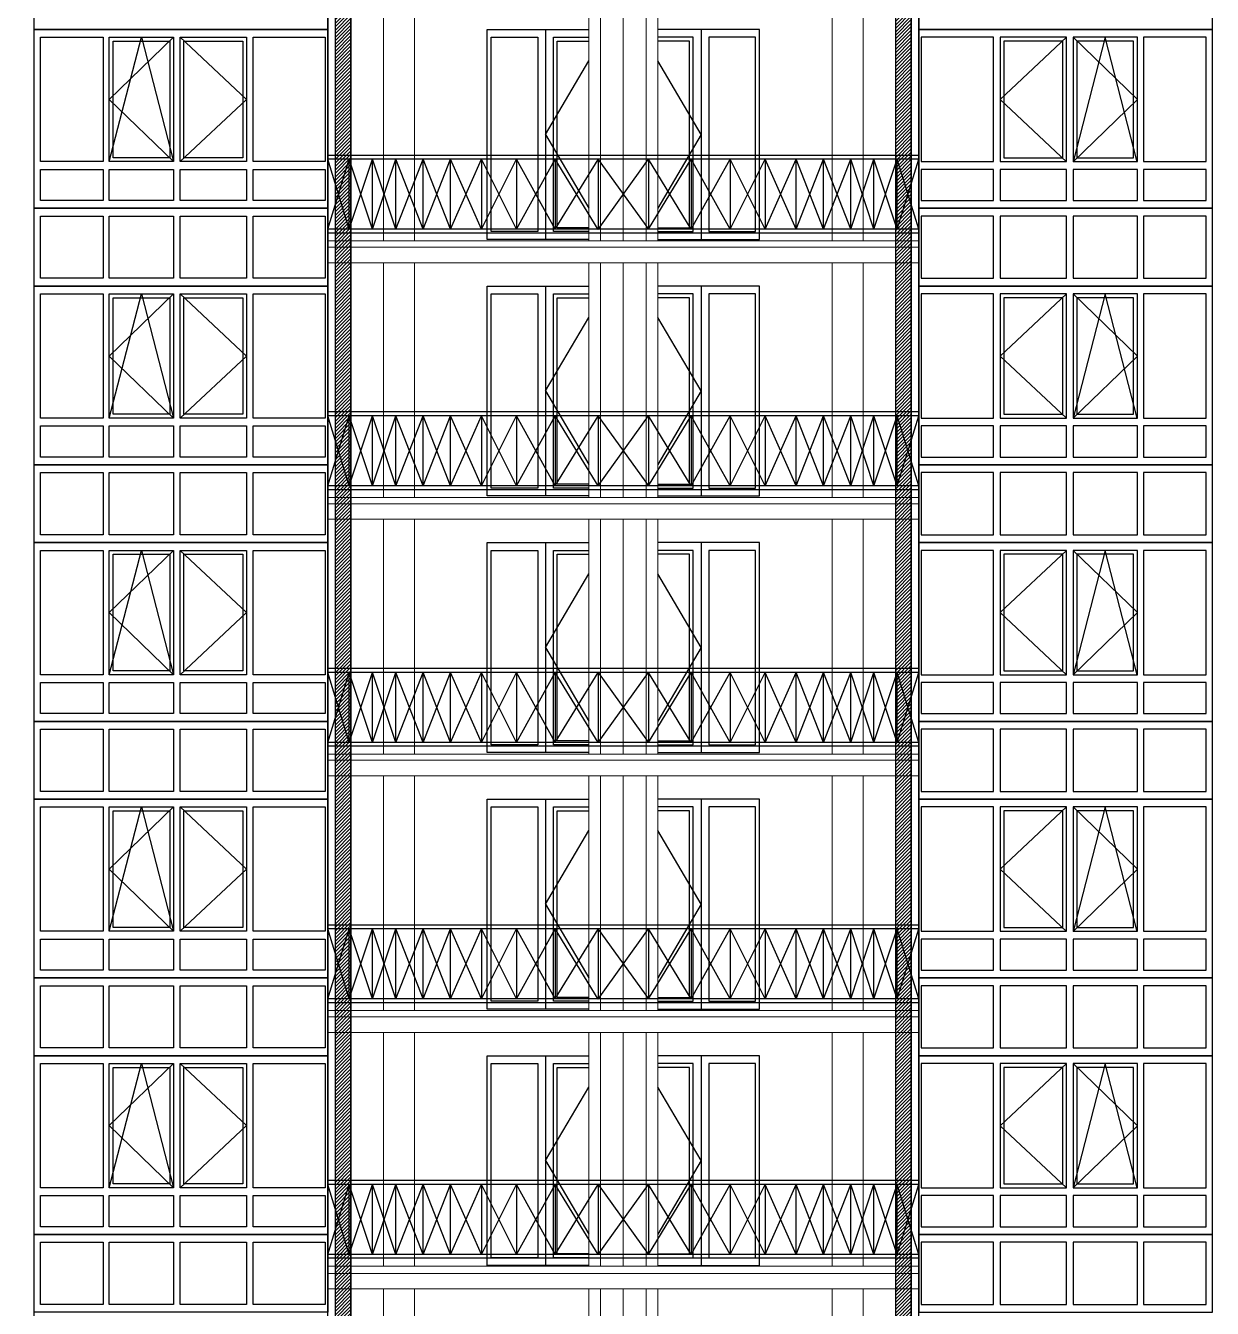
# Model space of a CAD drawing. Header units: inches. Extents: x -634 to 3638, y -6930911 to 5552.
# Drawn here: x 1450.12 to 1466.06, y 3491.61 to 3508.83 of the extents above; entities that cross this region are included whole.
import ezdxf

# ---------------------------------------------------------------- set-up
doc = ezdxf.new("R2010")
doc.units = ezdxf.units.IN
doc.header["$MEASUREMENT"] = 0
doc.linetypes.add('DASHED2', pattern=[9.525, 6.35, -3.175])
doc.layers.add('ELEV', color=134, linetype='Continuous', lineweight=18)
doc.layers.add('WALL_1', color=11, linetype='Continuous', lineweight=15)
for name, color, linetype in [('OGRAJDENIYE', 255, 'Continuous'), ('Okno', 150, 'Continuous'), ('WALL', 243, 'Continuous')]:
    doc.layers.add(name, color=color, linetype=linetype)
pattern_1 = [(45, (1262.311104, 3366.587935), (-0.02343928418428, 0.02343928418428), [])]

msp = doc.modelspace()

# ---------------------------------------------------------------- hatches: boundary and pattern name
at = {"layer": 'ELEV', "linetype": 'Continuous'}
h = msp.add_hatch(dxfattribs=at)
h.set_pattern_fill('ANSI31', color=256, scale=0.01044, style=0)
h.set_pattern_definition(pattern_1)
edge = h.paths.add_edge_path()
edge.add_ellipse((1445.78234, 3471.96182), major_axis=(0, 6932302.83262), ratio=0.00000001506, start_angle=89.999976115149, end_angle=270.000023884851)
edge.add_line((1445.67794, 3474.85168), (1445.67794, 3528.48347))
edge.add_line((1445.67794, 3528.48347), (1445.88675, 3528.48347))
edge.add_line((1445.88675, 3528.48347), (1445.88675, 3474.85168))
h = msp.add_hatch(dxfattribs=at)
h.set_pattern_fill('ANSI31', color=256, scale=0.01044, style=0)
h.set_pattern_definition(pattern_1)
edge = h.paths.add_edge_path()
edge.add_ellipse((1454.38921, 3474.80478), major_axis=(0.27352, 0.00612), ratio=0.84659297, start_angle=246.050103, end_angle=290.92148)
edge.add_line((1454.28291, 3474.59067), (1454.28291, 3527.18085))
edge.add_line((1454.28291, 3527.18085), (1454.49172, 3527.18095))
edge.add_line((1454.49172, 3527.18095), (1454.49172, 3474.59067))
h = msp.add_hatch(dxfattribs=at)
h.set_pattern_fill('ANSI31', color=256, scale=0.01044, style=0)
h.set_pattern_definition(pattern_1)
edge = h.paths.add_edge_path()
edge.add_ellipse((1461.91572, 3474.87888), major_axis=(0.01055, 0.31162), ratio=0.87808775, start_angle=159.289199, end_angle=204.115432)
edge.add_line((1461.80908, 3474.59067), (1461.80908, 3527.18095))
edge.add_line((1461.80908, 3527.18095), (1462.01789, 3527.18085))
edge.add_line((1462.01789, 3527.18085), (1462.01789, 3474.59067))

# ---------------------------------------------------------------- linework, layer by layer
at = {"layer": 'ELEV', "linetype": 'Continuous', "const_width": 0.02088, "flags": 128}
for points in [[(1454.49172, 3527.38976), (1454.49172, 3474.59067)], [(1461.80908, 3527.38976), (1461.80908, 3474.59067)]]:
    msp.add_lwpolyline(points, dxfattribs=at)
at = {"layer": 'ELEV', "linetype": 'Continuous', "flags": 128}
for points in [[(1454.28291, 3527.18085, 0.02088, 0.02088, 0), (1454.28291, 3474.59067, 0.02088, 0.02088, 0)], [(1462.01789, 3527.18085, 0.02088, 0.02088, 0), (1462.01789, 3474.59067, 0.02088, 0.02088, 0)]]:
    msp.add_lwpolyline(points, format="xyseb", dxfattribs=at)
at = {"layer": 'OGRAJDENIYE', "color": 7, "linetype": 'Continuous'}
for p, q in [((1462.11802, 3507.09153), (1454.18281, 3507.09153)), ((1462.11802, 3507.03932), (1454.18281, 3507.03932)), ((1454.47019, 3506.09969), (1454.18281, 3507.03932)), ((1454.18281, 3506.09969), (1454.47019, 3507.03932)), ((1454.7834, 3506.09969), (1454.47019, 3507.03932)), ((1454.47019, 3506.09969), (1454.7834, 3507.03932)), ((1454.47019, 3506.09969), (1454.47019, 3507.03932)), ((1455.09661, 3506.09969), (1454.7834, 3507.03932)), ((1454.7834, 3506.09969), (1455.09661, 3507.03932)), ((1454.7834, 3506.09969), (1454.7834, 3507.03932)), ((1455.46203, 3506.09969), (1455.09661, 3507.03932)), ((1455.09661, 3506.09969), (1455.46203, 3507.03932)), ((1455.09661, 3506.09969), (1455.09661, 3507.03932)), ((1455.82744, 3506.09969), (1455.46203, 3507.03932)), ((1455.46203, 3506.09969), (1455.82744, 3507.03932)), ((1455.46203, 3506.09969), (1455.46203, 3507.03932)), ((1456.24505, 3506.09969), (1455.82744, 3507.03932)), ((1455.82744, 3506.09969), (1456.24505, 3507.03932)), ((1455.82744, 3506.09969), (1455.82744, 3507.03932)), ((1456.71487, 3506.09969), (1456.24505, 3507.03932)), ((1456.24505, 3506.09969), (1456.71487, 3507.03932)), ((1456.24505, 3507.03932), (1456.24505, 3506.09969)), ((1457.23689, 3506.09969), (1456.71487, 3507.03932)), ((1456.71487, 3506.09969), (1457.23689, 3507.03932)), ((1456.71487, 3507.03932), (1456.71487, 3506.09969)), ((1457.23689, 3507.03932), (1457.23689, 3506.09969)), ((1457.81111, 3506.0976), (1457.23689, 3507.03932)), ((1457.23689, 3506.09969), (1457.81111, 3507.03724)), ((1457.81111, 3506.0976), (1458.48973, 3507.03932)), ((1457.81111, 3507.03724), (1457.81111, 3506.0976)), ((1457.81111, 3507.03724), (1458.48973, 3506.09969)), ((1459.06395, 3506.09969), (1458.48973, 3507.03932)), ((1458.48973, 3506.09969), (1459.06395, 3507.03932)), ((1458.48973, 3507.03932), (1458.48973, 3506.09969)), ((1459.06395, 3507.03932), (1459.06395, 3506.09969)), ((1459.06395, 3506.09969), (1459.58597, 3507.03932)), ((1459.58597, 3506.09969), (1459.06395, 3507.03932)), ((1459.58597, 3507.03932), (1459.58597, 3506.09969)), ((1459.58597, 3506.09969), (1460.05579, 3507.03932)), ((1460.05579, 3506.09969), (1459.58597, 3507.03932)), ((1460.05579, 3506.09969), (1460.4734, 3507.03932)), ((1460.4734, 3506.09969), (1460.05579, 3507.03932)), ((1460.05579, 3507.03932), (1460.05579, 3506.09969)), ((1460.4734, 3506.09969), (1460.4734, 3507.03932)), ((1460.4734, 3506.09969), (1460.83881, 3507.03932)), ((1460.83881, 3506.09969), (1460.4734, 3507.03932)), ((1460.83881, 3506.09969), (1460.83881, 3507.03932)), ((1460.83881, 3506.09969), (1461.20423, 3507.03932)), ((1461.20423, 3506.09969), (1460.83881, 3507.03932)), ((1461.20423, 3506.09969), (1461.20423, 3507.03932)), ((1461.20423, 3506.09969), (1461.51744, 3507.03932)), ((1461.51744, 3506.09969), (1461.20423, 3507.03932)), ((1461.51744, 3506.09969), (1461.51744, 3507.03932)), ((1461.51744, 3506.09969), (1461.83065, 3507.03932)), ((1461.83065, 3506.09969), (1461.51744, 3507.03932)), ((1461.83065, 3506.09969), (1461.83065, 3507.03932)), ((1461.83065, 3506.09969), (1462.11802, 3507.03932)), ((1462.11802, 3506.09969), (1461.83065, 3507.03932)), ((1462.11802, 3506.09969), (1454.18281, 3506.09969)), ((1462.11802, 3506.04749), (1454.18281, 3506.04749)), ((1462.11802, 3503.64621), (1454.18281, 3503.64621)), ((1462.11802, 3503.594), (1454.18281, 3503.594)), ((1454.47019, 3502.65437), (1454.18281, 3503.594)), ((1454.18281, 3502.65437), (1454.47019, 3503.594)), ((1454.7834, 3502.65437), (1454.47019, 3503.594)), ((1454.47019, 3502.65437), (1454.7834, 3503.594)), ((1454.47019, 3502.65437), (1454.47019, 3503.594)), ((1455.09661, 3502.65437), (1454.7834, 3503.594)), ((1454.7834, 3502.65437), (1455.09661, 3503.594)), ((1454.7834, 3502.65437), (1454.7834, 3503.594)), ((1455.46203, 3502.65437), (1455.09661, 3503.594)), ((1455.09661, 3502.65437), (1455.46203, 3503.594)), ((1455.09661, 3502.65437), (1455.09661, 3503.594)), ((1455.82744, 3502.65437), (1455.46203, 3503.594)), ((1455.46203, 3502.65437), (1455.82744, 3503.594)), ((1455.46203, 3502.65437), (1455.46203, 3503.594)), ((1456.24505, 3502.65437), (1455.82744, 3503.594)), ((1455.82744, 3502.65437), (1456.24505, 3503.594)), ((1455.82744, 3502.65437), (1455.82744, 3503.594)), ((1456.71487, 3502.65437), (1456.24505, 3503.594)), ((1456.24505, 3502.65437), (1456.71487, 3503.594)), ((1456.24505, 3503.594), (1456.24505, 3502.65437)), ((1457.23689, 3502.65437), (1456.71487, 3503.594)), ((1456.71487, 3502.65437), (1457.23689, 3503.594)), ((1456.71487, 3503.594), (1456.71487, 3502.65437)), ((1457.23689, 3503.594), (1457.23689, 3502.65437)), ((1457.81111, 3502.65228), (1457.23689, 3503.594)), ((1457.23689, 3502.65437), (1457.81111, 3503.59192)), ((1457.81111, 3502.65228), (1458.48973, 3503.594)), ((1457.81111, 3503.59192), (1457.81111, 3502.65228)), ((1457.81111, 3503.59192), (1458.48973, 3502.65437)), ((1459.06395, 3502.65437), (1458.48973, 3503.594)), ((1458.48973, 3502.65437), (1459.06395, 3503.594)), ((1458.48973, 3503.594), (1458.48973, 3502.65437)), ((1459.06395, 3503.594), (1459.06395, 3502.65437)), ((1459.06395, 3502.65437), (1459.58597, 3503.594)), ((1459.58597, 3502.65437), (1459.06395, 3503.594)), ((1459.58597, 3503.594), (1459.58597, 3502.65437)), ((1459.58597, 3502.65437), (1460.05579, 3503.594)), ((1460.05579, 3502.65437), (1459.58597, 3503.594)), ((1460.05579, 3502.65437), (1460.4734, 3503.594)), ((1460.4734, 3502.65437), (1460.05579, 3503.594)), ((1460.05579, 3503.594), (1460.05579, 3502.65437)), ((1460.4734, 3502.65437), (1460.4734, 3503.594)), ((1460.4734, 3502.65437), (1460.83881, 3503.594)), ((1460.83881, 3502.65437), (1460.4734, 3503.594)), ((1460.83881, 3502.65437), (1460.83881, 3503.594)), ((1460.83881, 3502.65437), (1461.20423, 3503.594)), ((1461.20423, 3502.65437), (1460.83881, 3503.594)), ((1461.20423, 3502.65437), (1461.20423, 3503.594)), ((1461.20423, 3502.65437), (1461.51744, 3503.594)), ((1461.51744, 3502.65437), (1461.20423, 3503.594)), ((1461.51744, 3502.65437), (1461.51744, 3503.594)), ((1461.51744, 3502.65437), (1461.83065, 3503.594)), ((1461.83065, 3502.65437), (1461.51744, 3503.594)), ((1461.83065, 3502.65437), (1461.83065, 3503.594)), ((1461.83065, 3502.65437), (1462.11802, 3503.594)), ((1462.11802, 3502.65437), (1461.83065, 3503.594)), ((1462.11802, 3502.65437), (1454.18281, 3502.65437)), ((1462.11802, 3502.60217), (1454.18281, 3502.60217)), ((1462.11802, 3500.20089), (1454.18281, 3500.20089)), ((1462.11802, 3500.14868), (1454.18281, 3500.14868)), ((1454.47019, 3499.20905), (1454.18281, 3500.14868)), ((1454.18281, 3499.20905), (1454.47019, 3500.14868)), ((1454.7834, 3499.20905), (1454.47019, 3500.14868)), ((1454.47019, 3499.20905), (1454.7834, 3500.14868)), ((1454.47019, 3499.20905), (1454.47019, 3500.14868)), ((1455.09661, 3499.20905), (1454.7834, 3500.14868)), ((1454.7834, 3499.20905), (1455.09661, 3500.14868)), ((1454.7834, 3499.20905), (1454.7834, 3500.14868)), ((1455.46203, 3499.20905), (1455.09661, 3500.14868)), ((1455.09661, 3499.20905), (1455.46203, 3500.14868)), ((1455.09661, 3499.20905), (1455.09661, 3500.14868)), ((1455.82744, 3499.20905), (1455.46203, 3500.14868)), ((1455.46203, 3499.20905), (1455.82744, 3500.14868)), ((1455.46203, 3499.20905), (1455.46203, 3500.14868)), ((1456.24505, 3499.20905), (1455.82744, 3500.14868)), ((1455.82744, 3499.20905), (1456.24505, 3500.14868)), ((1455.82744, 3499.20905), (1455.82744, 3500.14868)), ((1456.71487, 3499.20905), (1456.24505, 3500.14868)), ((1456.24505, 3499.20905), (1456.71487, 3500.14868)), ((1456.24505, 3500.14868), (1456.24505, 3499.20905)), ((1457.23689, 3499.20905), (1456.71487, 3500.14868)), ((1456.71487, 3499.20905), (1457.23689, 3500.14868)), ((1456.71487, 3500.14868), (1456.71487, 3499.20905)), ((1457.23689, 3500.14868), (1457.23689, 3499.20905)), ((1457.81111, 3499.20696), (1457.23689, 3500.14868)), ((1457.23689, 3499.20905), (1457.81111, 3500.1466)), ((1457.81111, 3499.20696), (1458.48973, 3500.14868)), ((1457.81111, 3500.1466), (1457.81111, 3499.20696)), ((1457.81111, 3500.1466), (1458.48973, 3499.20905)), ((1459.06395, 3499.20905), (1458.48973, 3500.14868)), ((1458.48973, 3499.20905), (1459.06395, 3500.14868)), ((1458.48973, 3500.14868), (1458.48973, 3499.20905)), ((1459.06395, 3500.14868), (1459.06395, 3499.20905)), ((1459.06395, 3499.20905), (1459.58597, 3500.14868)), ((1459.58597, 3499.20905), (1459.06395, 3500.14868)), ((1459.58597, 3500.14868), (1459.58597, 3499.20905)), ((1459.58597, 3499.20905), (1460.05579, 3500.14868)), ((1460.05579, 3499.20905), (1459.58597, 3500.14868)), ((1460.05579, 3499.20905), (1460.4734, 3500.14868)), ((1460.4734, 3499.20905), (1460.05579, 3500.14868)), ((1460.05579, 3500.14868), (1460.05579, 3499.20905)), ((1460.4734, 3499.20905), (1460.4734, 3500.14868)), ((1460.4734, 3499.20905), (1460.83881, 3500.14868)), ((1460.83881, 3499.20905), (1460.4734, 3500.14868)), ((1460.83881, 3499.20905), (1460.83881, 3500.14868)), ((1460.83881, 3499.20905), (1461.20423, 3500.14868)), ((1461.20423, 3499.20905), (1460.83881, 3500.14868)), ((1461.20423, 3499.20905), (1461.20423, 3500.14868)), ((1461.20423, 3499.20905), (1461.51744, 3500.14868)), ((1461.51744, 3499.20905), (1461.20423, 3500.14868)), ((1461.51744, 3499.20905), (1461.51744, 3500.14868)), ((1461.51744, 3499.20905), (1461.83065, 3500.14868)), ((1461.83065, 3499.20905), (1461.51744, 3500.14868)), ((1461.83065, 3499.20905), (1461.83065, 3500.14868)), ((1461.83065, 3499.20905), (1462.11802, 3500.14868)), ((1462.11802, 3499.20905), (1461.83065, 3500.14868)), ((1462.11802, 3499.20905), (1454.18281, 3499.20905)), ((1462.11802, 3499.15685), (1454.18281, 3499.15685)), ((1462.11802, 3496.75557), (1454.18281, 3496.75557)), ((1462.11802, 3496.70336), (1454.18281, 3496.70336)), ((1454.47019, 3495.76373), (1454.18281, 3496.70336)), ((1454.18281, 3495.76373), (1454.47019, 3496.70336)), ((1454.7834, 3495.76373), (1454.47019, 3496.70336)), ((1454.47019, 3495.76373), (1454.7834, 3496.70336)), ((1454.47019, 3495.76373), (1454.47019, 3496.70336)), ((1455.09661, 3495.76373), (1454.7834, 3496.70336)), ((1454.7834, 3495.76373), (1455.09661, 3496.70336)), ((1454.7834, 3495.76373), (1454.7834, 3496.70336)), ((1455.46203, 3495.76373), (1455.09661, 3496.70336)), ((1455.09661, 3495.76373), (1455.46203, 3496.70336)), ((1455.09661, 3495.76373), (1455.09661, 3496.70336)), ((1455.82744, 3495.76373), (1455.46203, 3496.70336)), ((1455.46203, 3495.76373), (1455.82744, 3496.70336)), ((1455.46203, 3495.76373), (1455.46203, 3496.70336)), ((1456.24505, 3495.76373), (1455.82744, 3496.70336)), ((1455.82744, 3495.76373), (1456.24505, 3496.70336)), ((1455.82744, 3495.76373), (1455.82744, 3496.70336)), ((1456.71487, 3495.76373), (1456.24505, 3496.70336)), ((1456.24505, 3495.76373), (1456.71487, 3496.70336)), ((1456.24505, 3496.70336), (1456.24505, 3495.76373)), ((1457.23689, 3495.76373), (1456.71487, 3496.70336)), ((1456.71487, 3495.76373), (1457.23689, 3496.70336)), ((1456.71487, 3496.70336), (1456.71487, 3495.76373)), ((1457.23689, 3496.70336), (1457.23689, 3495.76373)), ((1457.81111, 3495.76164), (1457.23689, 3496.70336)), ((1457.23689, 3495.76373), (1457.81111, 3496.70128)), ((1457.81111, 3495.76164), (1458.48973, 3496.70336)), ((1457.81111, 3496.70128), (1457.81111, 3495.76164)), ((1457.81111, 3496.70128), (1458.48973, 3495.76373)), ((1459.06395, 3495.76373), (1458.48973, 3496.70336)), ((1458.48973, 3495.76373), (1459.06395, 3496.70336)), ((1458.48973, 3496.70336), (1458.48973, 3495.76373)), ((1459.06395, 3496.70336), (1459.06395, 3495.76373)), ((1459.06395, 3495.76373), (1459.58597, 3496.70336)), ((1459.58597, 3495.76373), (1459.06395, 3496.70336)), ((1459.58597, 3496.70336), (1459.58597, 3495.76373)), ((1459.58597, 3495.76373), (1460.05579, 3496.70336)), ((1460.05579, 3495.76373), (1459.58597, 3496.70336)), ((1460.05579, 3495.76373), (1460.4734, 3496.70336)), ((1460.4734, 3495.76373), (1460.05579, 3496.70336)), ((1460.05579, 3496.70336), (1460.05579, 3495.76373)), ((1460.4734, 3495.76373), (1460.4734, 3496.70336)), ((1460.4734, 3495.76373), (1460.83881, 3496.70336)), ((1460.83881, 3495.76373), (1460.4734, 3496.70336)), ((1460.83881, 3495.76373), (1460.83881, 3496.70336)), ((1460.83881, 3495.76373), (1461.20423, 3496.70336)), ((1461.20423, 3495.76373), (1460.83881, 3496.70336)), ((1461.20423, 3495.76373), (1461.20423, 3496.70336)), ((1461.20423, 3495.76373), (1461.51744, 3496.70336)), ((1461.51744, 3495.76373), (1461.20423, 3496.70336)), ((1461.51744, 3495.76373), (1461.51744, 3496.70336)), ((1461.51744, 3495.76373), (1461.83065, 3496.70336)), ((1461.83065, 3495.76373), (1461.51744, 3496.70336)), ((1461.83065, 3495.76373), (1461.83065, 3496.70336)), ((1461.83065, 3495.76373), (1462.11802, 3496.70336)), ((1462.11802, 3495.76373), (1461.83065, 3496.70336)), ((1462.11802, 3495.76373), (1454.18281, 3495.76373)), ((1462.11802, 3495.71153), (1454.18281, 3495.71153)), ((1462.11802, 3493.32552), (1454.18281, 3493.32552)), ((1462.11802, 3493.27331), (1454.18281, 3493.27331)), ((1454.47019, 3492.33368), (1454.18281, 3493.27331)), ((1454.18281, 3492.33368), (1454.47019, 3493.27331)), ((1454.7834, 3492.33368), (1454.47019, 3493.27331)), ((1454.47019, 3492.33368), (1454.7834, 3493.27331)), ((1454.47019, 3492.33368), (1454.47019, 3493.27331)), ((1455.09661, 3492.33368), (1454.7834, 3493.27331)), ((1454.7834, 3492.33368), (1455.09661, 3493.27331)), ((1454.7834, 3492.33368), (1454.7834, 3493.27331)), ((1455.46203, 3492.33368), (1455.09661, 3493.27331)), ((1455.09661, 3492.33368), (1455.46203, 3493.27331)), ((1455.09661, 3492.33368), (1455.09661, 3493.27331)), ((1455.82744, 3492.33368), (1455.46203, 3493.27331)), ((1455.46203, 3492.33368), (1455.82744, 3493.27331)), ((1455.46203, 3492.33368), (1455.46203, 3493.27331)), ((1456.24505, 3492.33368), (1455.82744, 3493.27331)), ((1455.82744, 3492.33368), (1456.24505, 3493.27331)), ((1455.82744, 3492.33368), (1455.82744, 3493.27331)), ((1456.71487, 3492.33368), (1456.24505, 3493.27331)), ((1456.24505, 3492.33368), (1456.71487, 3493.27331)), ((1456.24505, 3493.27331), (1456.24505, 3492.33368)), ((1457.23689, 3492.33368), (1456.71487, 3493.27331)), ((1456.71487, 3492.33368), (1457.23689, 3493.27331)), ((1456.71487, 3493.27331), (1456.71487, 3492.33368)), ((1457.23689, 3493.27331), (1457.23689, 3492.33368)), ((1457.81111, 3492.33159), (1457.23689, 3493.27331)), ((1457.23689, 3492.33368), (1457.81111, 3493.27123)), ((1457.81111, 3492.33159), (1458.48973, 3493.27331)), ((1457.81111, 3493.27123), (1457.81111, 3492.33159)), ((1457.81111, 3493.27123), (1458.48973, 3492.33368)), ((1459.06395, 3492.33368), (1458.48973, 3493.27331)), ((1458.48973, 3492.33368), (1459.06395, 3493.27331)), ((1458.48973, 3493.27331), (1458.48973, 3492.33368)), ((1459.06395, 3493.27331), (1459.06395, 3492.33368)), ((1459.06395, 3492.33368), (1459.58597, 3493.27331)), ((1459.58597, 3492.33368), (1459.06395, 3493.27331)), ((1459.58597, 3493.27331), (1459.58597, 3492.33368)), ((1459.58597, 3492.33368), (1460.05579, 3493.27331)), ((1460.05579, 3492.33368), (1459.58597, 3493.27331)), ((1460.05579, 3492.33368), (1460.4734, 3493.27331)), ((1460.4734, 3492.33368), (1460.05579, 3493.27331)), ((1460.05579, 3493.27331), (1460.05579, 3492.33368)), ((1460.4734, 3492.33368), (1460.4734, 3493.27331)), ((1460.4734, 3492.33368), (1460.83881, 3493.27331)), ((1460.83881, 3492.33368), (1460.4734, 3493.27331)), ((1460.83881, 3492.33368), (1460.83881, 3493.27331)), ((1460.83881, 3492.33368), (1461.20423, 3493.27331)), ((1461.20423, 3492.33368), (1460.83881, 3493.27331)), ((1461.20423, 3492.33368), (1461.20423, 3493.27331)), ((1461.20423, 3492.33368), (1461.51744, 3493.27331)), ((1461.51744, 3492.33368), (1461.20423, 3493.27331)), ((1461.51744, 3492.33368), (1461.51744, 3493.27331)), ((1461.51744, 3492.33368), (1461.83065, 3493.27331)), ((1461.83065, 3492.33368), (1461.51744, 3493.27331)), ((1461.83065, 3492.33368), (1461.83065, 3493.27331)), ((1461.83065, 3492.33368), (1462.11802, 3493.27331)), ((1462.11802, 3492.33368), (1461.83065, 3493.27331)), ((1462.11802, 3492.33368), (1454.18281, 3492.33368)), ((1462.11802, 3492.28148), (1454.18281, 3492.28148))]:
    msp.add_line(p, q, dxfattribs=at)
at = {"layer": 'Okno', "color": 7}
for p, q in [((1457.10627, 3508.78286), (1457.10633, 3505.96397)), ((1459.19457, 3508.78286), (1459.19451, 3505.96397)), ((1457.10627, 3505.33754), (1457.10633, 3502.51865)), ((1459.19457, 3505.33754), (1459.19451, 3502.51865)), ((1457.10627, 3501.89222), (1457.10633, 3499.07333)), ((1459.19457, 3501.89222), (1459.19451, 3499.07333)), ((1457.10627, 3498.4469), (1457.10633, 3495.62801)), ((1459.19457, 3498.4469), (1459.19451, 3495.62801)), ((1457.10627, 3495.00158), (1457.10633, 3492.18269)), ((1459.19457, 3495.00158), (1459.19451, 3492.18269))]:
    msp.add_line(p, q, dxfattribs=at)
at = {"layer": 'Okno', "color": 7, "linetype": 'DASHED2', "ltscale": 0.4}
for p, q in [((1452.10985, 3508.67846), (1451.24598, 3507.84323)), ((1451.24598, 3507.008), (1451.67791, 3508.67846)), ((1451.67791, 3508.67846), (1452.10985, 3507.008)), ((1452.19591, 3508.67846), (1453.09033, 3507.84323)), ((1464.1049, 3508.67783), (1463.21039, 3507.8427)), ((1464.62289, 3508.67778), (1464.19078, 3507.00737)), ((1464.19095, 3508.67783), (1465.05474, 3507.84251)), ((1465.05465, 3507.00728), (1464.62289, 3508.67778)), ((1457.1063, 3507.37342), (1457.68708, 3508.36201)), ((1459.19437, 3507.37331), (1458.61369, 3508.36196)), ((1451.24598, 3507.84323), (1452.10985, 3507.008)), ((1453.09033, 3507.84323), (1452.19591, 3507.008)), ((1463.21039, 3507.8427), (1464.10472, 3507.00738)), ((1465.05474, 3507.84251), (1464.19078, 3507.00737)), ((1457.1063, 3507.37342), (1457.68708, 3506.38482)), ((1459.19437, 3507.37331), (1458.61348, 3506.38477)), ((1452.10985, 3505.23314), (1451.24598, 3504.39791)), ((1451.24598, 3503.56268), (1451.67791, 3505.23314)), ((1451.67791, 3505.23314), (1452.10985, 3503.56268)), ((1452.19591, 3505.23314), (1453.09033, 3504.39791)), ((1464.1049, 3505.23251), (1463.21039, 3504.39738)), ((1464.62289, 3505.23246), (1464.19078, 3503.56205)), ((1464.19095, 3505.23251), (1465.05474, 3504.39719)), ((1465.05465, 3503.56196), (1464.62289, 3505.23246)), ((1457.1063, 3503.9281), (1457.68708, 3504.91669)), ((1459.19437, 3503.92799), (1458.61369, 3504.91664)), ((1451.24598, 3504.39791), (1452.10985, 3503.56268)), ((1453.09033, 3504.39791), (1452.19591, 3503.56268)), ((1463.21039, 3504.39738), (1464.10472, 3503.56206)), ((1465.05474, 3504.39719), (1464.19078, 3503.56205)), ((1457.1063, 3503.9281), (1457.68708, 3502.9395)), ((1459.19437, 3503.92799), (1458.61348, 3502.93945)), ((1452.10985, 3501.78782), (1451.24598, 3500.95259)), ((1451.24598, 3500.11736), (1451.67791, 3501.78782)), ((1451.67791, 3501.78782), (1452.10985, 3500.11736)), ((1452.19591, 3501.78782), (1453.09033, 3500.95259)), ((1464.1049, 3501.78719), (1463.21039, 3500.95206)), ((1464.62289, 3501.78714), (1464.19078, 3500.11673)), ((1464.19095, 3501.78719), (1465.05474, 3500.95187)), ((1465.05465, 3500.11664), (1464.62289, 3501.78714)), ((1457.1063, 3500.48278), (1457.68708, 3501.47137)), ((1459.19437, 3500.48267), (1458.61369, 3501.47132)), ((1451.24598, 3500.95259), (1452.10985, 3500.11736)), ((1453.09033, 3500.95259), (1452.19591, 3500.11736)), ((1463.21039, 3500.95206), (1464.10472, 3500.11674)), ((1465.05474, 3500.95187), (1464.19078, 3500.11673)), ((1457.1063, 3500.48278), (1457.68708, 3499.49418)), ((1459.19437, 3500.48267), (1458.61348, 3499.49413)), ((1452.10985, 3498.3425), (1451.24598, 3497.50727)), ((1451.24598, 3496.67204), (1451.67791, 3498.3425)), ((1451.67791, 3498.3425), (1452.10985, 3496.67204)), ((1452.19591, 3498.3425), (1453.09033, 3497.50727)), ((1464.1049, 3498.34188), (1463.21039, 3497.50674)), ((1464.62289, 3498.34182), (1464.19078, 3496.67141)), ((1464.19095, 3498.34187), (1465.05474, 3497.50655)), ((1465.05465, 3496.67132), (1464.62289, 3498.34182)), ((1457.1063, 3497.03746), (1457.68708, 3498.02605)), ((1459.19437, 3497.03735), (1458.61369, 3498.026)), ((1451.24598, 3497.50727), (1452.10985, 3496.67204)), ((1453.09033, 3497.50727), (1452.19591, 3496.67204)), ((1463.21039, 3497.50674), (1464.10472, 3496.67142)), ((1465.05474, 3497.50655), (1464.19078, 3496.67141)), ((1457.1063, 3497.03746), (1457.68708, 3496.04886)), ((1459.19437, 3497.03735), (1458.61348, 3496.04881)), ((1452.10985, 3494.89718), (1451.24598, 3494.06195)), ((1451.24598, 3493.22672), (1451.67791, 3494.89718)), ((1451.67791, 3494.89718), (1452.10985, 3493.22672)), ((1452.19591, 3494.89718), (1453.09033, 3494.06195)), ((1464.1049, 3494.89656), (1463.21039, 3494.06142)), ((1464.62289, 3494.8965), (1464.19078, 3493.22609)), ((1464.19095, 3494.89655), (1465.05474, 3494.06123)), ((1465.05465, 3493.226), (1464.62289, 3494.8965)), ((1457.1063, 3493.59214), (1457.68708, 3494.58073)), ((1459.19437, 3493.59203), (1458.61369, 3494.58068)), ((1451.24598, 3494.06195), (1452.10985, 3493.22672)), ((1453.09033, 3494.06195), (1452.19591, 3493.22672)), ((1463.21039, 3494.06142), (1464.10472, 3493.2261)), ((1465.05474, 3494.06123), (1464.19078, 3493.22609)), ((1457.1063, 3493.59214), (1457.68708, 3492.60354)), ((1459.19437, 3493.59203), (1458.61348, 3492.60349))]:
    msp.add_line(p, q, dxfattribs=at)
at = {"layer": 'Okno', "color": 7}
for points in [[(1450.23855, 3509.8269), (1454.18281, 3509.8269), (1454.18281, 3508.78286), (1450.23855, 3508.78286)], [(1466.06229, 3509.8269), (1462.11802, 3509.8269), (1462.11802, 3508.78286), (1466.06229, 3508.78286)], [(1450.23855, 3508.78286), (1454.18281, 3508.78286), (1454.18281, 3506.38158), (1450.23855, 3506.38158)], [(1466.06229, 3508.78286), (1462.11802, 3508.78286), (1462.11802, 3506.38158), (1466.06229, 3506.38158)], [(1450.32031, 3508.67846), (1451.16301, 3508.67846), (1451.16301, 3507.008), (1450.32031, 3507.008)], [(1451.24598, 3508.67846), (1452.10985, 3508.67846), (1452.10985, 3507.008), (1451.24598, 3507.008)], [(1451.29818, 3508.62626), (1452.05765, 3508.62626), (1452.05765, 3507.0602), (1451.29818, 3507.0602), (1451.29818, 3508.62626)], [(1452.19591, 3508.67846), (1453.09033, 3508.67846), (1453.09033, 3507.008), (1452.19591, 3507.008)], [(1452.24811, 3508.62626), (1453.03813, 3508.62626), (1453.03813, 3507.0602), (1452.24811, 3507.0602), (1452.24811, 3508.62626)], [(1453.17915, 3508.67846), (1454.14793, 3508.67846), (1454.14793, 3507.008), (1453.17915, 3507.008)], [(1456.3755, 3508.67846), (1457.00187, 3508.67846), (1457.00187, 3506.06837), (1456.3755, 3506.06837), (1456.3755, 3508.67846)], [(1459.92534, 3508.67846), (1459.29897, 3508.67846), (1459.29897, 3506.06837), (1459.92534, 3506.06837), (1459.92534, 3508.67846)], [(1463.12169, 3508.67846), (1462.15291, 3508.67846), (1462.15291, 3507.008), (1463.12169, 3507.008)], [(1464.10493, 3508.67846), (1463.21051, 3508.67846), (1463.21051, 3507.008), (1464.10493, 3507.008)], [(1464.05273, 3508.62626), (1463.26271, 3508.62626), (1463.26271, 3507.0602), (1464.05273, 3507.0602), (1464.05273, 3508.62626)], [(1465.05486, 3508.67846), (1464.19099, 3508.67846), (1464.19099, 3507.008), (1465.05486, 3507.008)], [(1465.00266, 3508.62626), (1464.24319, 3508.62626), (1464.24319, 3507.0602), (1465.00266, 3507.0602), (1465.00266, 3508.62626)], [(1465.98053, 3508.67846), (1465.13783, 3508.67846), (1465.13783, 3507.008), (1465.98053, 3507.008)], [(1450.32031, 3506.9036), (1451.16301, 3506.9036), (1451.16301, 3506.48598), (1450.32031, 3506.48598)], [(1451.24598, 3506.9036), (1452.10985, 3506.9036), (1452.10985, 3506.48598), (1451.24598, 3506.48598)], [(1452.19591, 3506.9036), (1453.09033, 3506.9036), (1453.09033, 3506.48598), (1452.19591, 3506.48598)], [(1453.17915, 3506.9036), (1454.14793, 3506.9036), (1454.14793, 3506.48598), (1453.17915, 3506.48598)], [(1463.12169, 3506.9036), (1462.15291, 3506.9036), (1462.15291, 3506.48598), (1463.12169, 3506.48598)], [(1464.10493, 3506.9036), (1463.21051, 3506.9036), (1463.21051, 3506.48598), (1464.10493, 3506.48598)], [(1465.05486, 3506.9036), (1464.19099, 3506.9036), (1464.19099, 3506.48598), (1465.05486, 3506.48598)], [(1465.98053, 3506.9036), (1465.13783, 3506.9036), (1465.13783, 3506.48598), (1465.98053, 3506.48598)], [(1450.23855, 3506.38158), (1454.18281, 3506.38158), (1454.18281, 3505.33754), (1450.23855, 3505.33754)], [(1466.06229, 3506.38158), (1462.11802, 3506.38158), (1462.11802, 3505.33754), (1466.06229, 3505.33754)], [(1450.32031, 3506.27718), (1451.16301, 3506.27718), (1451.16301, 3505.44195), (1450.32031, 3505.44195)], [(1451.24598, 3506.27718), (1452.10985, 3506.27718), (1452.10985, 3505.44195), (1451.24598, 3505.44195)], [(1452.19591, 3506.27718), (1453.09033, 3506.27718), (1453.09033, 3505.44195), (1452.19591, 3505.44195)], [(1453.17915, 3506.27718), (1454.14793, 3506.27718), (1454.14793, 3505.44195), (1453.17915, 3505.44195)], [(1463.12169, 3506.27718), (1462.15291, 3506.27718), (1462.15291, 3505.44195), (1463.12169, 3505.44195)], [(1464.10493, 3506.27718), (1463.21051, 3506.27718), (1463.21051, 3505.44195), (1464.10493, 3505.44195)], [(1465.05486, 3506.27718), (1464.19099, 3506.27718), (1464.19099, 3505.44195), (1465.05486, 3505.44195)], [(1465.98053, 3506.27718), (1465.13783, 3506.27718), (1465.13783, 3505.44195), (1465.98053, 3505.44195)], [(1450.23855, 3505.33754), (1454.18281, 3505.33754), (1454.18281, 3502.93626), (1450.23855, 3502.93626)], [(1466.06229, 3505.33754), (1462.11802, 3505.33754), (1462.11802, 3502.93626), (1466.06229, 3502.93626)], [(1450.32031, 3505.23314), (1451.16301, 3505.23314), (1451.16301, 3503.56268), (1450.32031, 3503.56268)], [(1451.24598, 3505.23314), (1452.10985, 3505.23314), (1452.10985, 3503.56268), (1451.24598, 3503.56268)], [(1451.29818, 3505.18094), (1452.05765, 3505.18094), (1452.05765, 3503.61488), (1451.29818, 3503.61488), (1451.29818, 3505.18094)], [(1452.19591, 3505.23314), (1453.09033, 3505.23314), (1453.09033, 3503.56268), (1452.19591, 3503.56268)], [(1452.24811, 3505.18094), (1453.03813, 3505.18094), (1453.03813, 3503.61488), (1452.24811, 3503.61488), (1452.24811, 3505.18094)], [(1453.17915, 3505.23314), (1454.14793, 3505.23314), (1454.14793, 3503.56268), (1453.17915, 3503.56268)], [(1456.3755, 3505.23314), (1457.00187, 3505.23314), (1457.00187, 3502.62305), (1456.3755, 3502.62305), (1456.3755, 3505.23314)], [(1459.92534, 3505.23314), (1459.29897, 3505.23314), (1459.29897, 3502.62305), (1459.92534, 3502.62305), (1459.92534, 3505.23314)], [(1463.12169, 3505.23314), (1462.15291, 3505.23314), (1462.15291, 3503.56268), (1463.12169, 3503.56268)], [(1464.10493, 3505.23314), (1463.21051, 3505.23314), (1463.21051, 3503.56268), (1464.10493, 3503.56268)], [(1464.05273, 3505.18094), (1463.26271, 3505.18094), (1463.26271, 3503.61488), (1464.05273, 3503.61488), (1464.05273, 3505.18094)], [(1465.05486, 3505.23314), (1464.19099, 3505.23314), (1464.19099, 3503.56268), (1465.05486, 3503.56268)], [(1465.00266, 3505.18094), (1464.24319, 3505.18094), (1464.24319, 3503.61488), (1465.00266, 3503.61488), (1465.00266, 3505.18094)], [(1465.98053, 3505.23314), (1465.13783, 3505.23314), (1465.13783, 3503.56268), (1465.98053, 3503.56268)], [(1450.32031, 3503.45828), (1451.16301, 3503.45828), (1451.16301, 3503.04066), (1450.32031, 3503.04066)], [(1451.24598, 3503.45828), (1452.10985, 3503.45828), (1452.10985, 3503.04066), (1451.24598, 3503.04066)], [(1452.19591, 3503.45828), (1453.09033, 3503.45828), (1453.09033, 3503.04066), (1452.19591, 3503.04066)], [(1453.17915, 3503.45828), (1454.14793, 3503.45828), (1454.14793, 3503.04066), (1453.17915, 3503.04066)], [(1463.12169, 3503.45828), (1462.15291, 3503.45828), (1462.15291, 3503.04066), (1463.12169, 3503.04066)], [(1464.10493, 3503.45828), (1463.21051, 3503.45828), (1463.21051, 3503.04066), (1464.10493, 3503.04066)], [(1465.05486, 3503.45828), (1464.19099, 3503.45828), (1464.19099, 3503.04066), (1465.05486, 3503.04066)], [(1465.98053, 3503.45828), (1465.13783, 3503.45828), (1465.13783, 3503.04066), (1465.98053, 3503.04066)], [(1450.23855, 3502.93626), (1454.18281, 3502.93626), (1454.18281, 3501.89222), (1450.23855, 3501.89222)], [(1466.06229, 3502.93626), (1462.11802, 3502.93626), (1462.11802, 3501.89222), (1466.06229, 3501.89222)], [(1450.32031, 3502.83186), (1451.16301, 3502.83186), (1451.16301, 3501.99663), (1450.32031, 3501.99663)], [(1451.24598, 3502.83186), (1452.10985, 3502.83186), (1452.10985, 3501.99663), (1451.24598, 3501.99663)], [(1452.19591, 3502.83186), (1453.09033, 3502.83186), (1453.09033, 3501.99663), (1452.19591, 3501.99663)], [(1453.17915, 3502.83186), (1454.14793, 3502.83186), (1454.14793, 3501.99663), (1453.17915, 3501.99663)], [(1463.12169, 3502.83186), (1462.15291, 3502.83186), (1462.15291, 3501.99663), (1463.12169, 3501.99663)], [(1464.10493, 3502.83186), (1463.21051, 3502.83186), (1463.21051, 3501.99663), (1464.10493, 3501.99663)], [(1465.05486, 3502.83186), (1464.19099, 3502.83186), (1464.19099, 3501.99663), (1465.05486, 3501.99663)], [(1465.98053, 3502.83186), (1465.13783, 3502.83186), (1465.13783, 3501.99663), (1465.98053, 3501.99663)], [(1450.23855, 3501.89222), (1454.18281, 3501.89222), (1454.18281, 3499.49094), (1450.23855, 3499.49094)], [(1466.06229, 3501.89222), (1462.11802, 3501.89222), (1462.11802, 3499.49094), (1466.06229, 3499.49094)], [(1450.32031, 3501.78782), (1451.16301, 3501.78782), (1451.16301, 3500.11736), (1450.32031, 3500.11736)], [(1451.24598, 3501.78782), (1452.10985, 3501.78782), (1452.10985, 3500.11736), (1451.24598, 3500.11736)], [(1451.29818, 3501.73562), (1452.05765, 3501.73562), (1452.05765, 3500.16956), (1451.29818, 3500.16956), (1451.29818, 3501.73562)], [(1452.19591, 3501.78782), (1453.09033, 3501.78782), (1453.09033, 3500.11736), (1452.19591, 3500.11736)], [(1452.24811, 3501.73562), (1453.03813, 3501.73562), (1453.03813, 3500.16956), (1452.24811, 3500.16956), (1452.24811, 3501.73562)], [(1453.17915, 3501.78782), (1454.14793, 3501.78782), (1454.14793, 3500.11736), (1453.17915, 3500.11736)], [(1456.3755, 3501.78782), (1457.00187, 3501.78782), (1457.00187, 3499.17773), (1456.3755, 3499.17773), (1456.3755, 3501.78782)], [(1459.92534, 3501.78782), (1459.29897, 3501.78782), (1459.29897, 3499.17773), (1459.92534, 3499.17773), (1459.92534, 3501.78782)], [(1463.12169, 3501.78782), (1462.15291, 3501.78782), (1462.15291, 3500.11736), (1463.12169, 3500.11736)], [(1464.10493, 3501.78782), (1463.21051, 3501.78782), (1463.21051, 3500.11736), (1464.10493, 3500.11736)], [(1464.05273, 3501.73562), (1463.26271, 3501.73562), (1463.26271, 3500.16956), (1464.05273, 3500.16956), (1464.05273, 3501.73562)], [(1465.05486, 3501.78782), (1464.19099, 3501.78782), (1464.19099, 3500.11736), (1465.05486, 3500.11736)], [(1465.00266, 3501.73562), (1464.24319, 3501.73562), (1464.24319, 3500.16956), (1465.00266, 3500.16956), (1465.00266, 3501.73562)], [(1465.98053, 3501.78782), (1465.13783, 3501.78782), (1465.13783, 3500.11736), (1465.98053, 3500.11736)], [(1450.32031, 3500.01296), (1451.16301, 3500.01296), (1451.16301, 3499.59534), (1450.32031, 3499.59534)], [(1451.24598, 3500.01296), (1452.10985, 3500.01296), (1452.10985, 3499.59534), (1451.24598, 3499.59534)], [(1452.19591, 3500.01296), (1453.09033, 3500.01296), (1453.09033, 3499.59534), (1452.19591, 3499.59534)], [(1453.17915, 3500.01296), (1454.14793, 3500.01296), (1454.14793, 3499.59534), (1453.17915, 3499.59534)], [(1463.12169, 3500.01296), (1462.15291, 3500.01296), (1462.15291, 3499.59534), (1463.12169, 3499.59534)], [(1464.10493, 3500.01296), (1463.21051, 3500.01296), (1463.21051, 3499.59534), (1464.10493, 3499.59534)], [(1465.05486, 3500.01296), (1464.19099, 3500.01296), (1464.19099, 3499.59534), (1465.05486, 3499.59534)], [(1465.98053, 3500.01296), (1465.13783, 3500.01296), (1465.13783, 3499.59534), (1465.98053, 3499.59534)], [(1450.23855, 3499.49094), (1454.18281, 3499.49094), (1454.18281, 3498.4469), (1450.23855, 3498.4469)], [(1466.06229, 3499.49094), (1462.11802, 3499.49094), (1462.11802, 3498.4469), (1466.06229, 3498.4469)], [(1450.32031, 3499.38654), (1451.16301, 3499.38654), (1451.16301, 3498.55131), (1450.32031, 3498.55131)], [(1451.24598, 3499.38654), (1452.10985, 3499.38654), (1452.10985, 3498.55131), (1451.24598, 3498.55131)], [(1452.19591, 3499.38654), (1453.09033, 3499.38654), (1453.09033, 3498.55131), (1452.19591, 3498.55131)], [(1453.17915, 3499.38654), (1454.14793, 3499.38654), (1454.14793, 3498.55131), (1453.17915, 3498.55131)], [(1463.12169, 3499.38654), (1462.15291, 3499.38654), (1462.15291, 3498.55131), (1463.12169, 3498.55131)], [(1464.10493, 3499.38654), (1463.21051, 3499.38654), (1463.21051, 3498.55131), (1464.10493, 3498.55131)], [(1465.05486, 3499.38654), (1464.19099, 3499.38654), (1464.19099, 3498.55131), (1465.05486, 3498.55131)], [(1465.98053, 3499.38654), (1465.13783, 3499.38654), (1465.13783, 3498.55131), (1465.98053, 3498.55131)], [(1450.23855, 3498.4469), (1454.18281, 3498.4469), (1454.18281, 3496.04562), (1450.23855, 3496.04562)], [(1466.06229, 3498.4469), (1462.11802, 3498.4469), (1462.11802, 3496.04562), (1466.06229, 3496.04562)], [(1450.32031, 3498.3425), (1451.16301, 3498.3425), (1451.16301, 3496.67204), (1450.32031, 3496.67204)], [(1451.24598, 3498.3425), (1452.10985, 3498.3425), (1452.10985, 3496.67204), (1451.24598, 3496.67204)], [(1451.29818, 3498.2903), (1452.05765, 3498.2903), (1452.05765, 3496.72424), (1451.29818, 3496.72424), (1451.29818, 3498.2903)], [(1452.19591, 3498.3425), (1453.09033, 3498.3425), (1453.09033, 3496.67204), (1452.19591, 3496.67204)], [(1452.24811, 3498.2903), (1453.03813, 3498.2903), (1453.03813, 3496.72424), (1452.24811, 3496.72424), (1452.24811, 3498.2903)], [(1453.17915, 3498.3425), (1454.14793, 3498.3425), (1454.14793, 3496.67204), (1453.17915, 3496.67204)], [(1456.3755, 3498.3425), (1457.00187, 3498.3425), (1457.00187, 3495.73241), (1456.3755, 3495.73241), (1456.3755, 3498.3425)], [(1459.92534, 3498.3425), (1459.29897, 3498.3425), (1459.29897, 3495.73241), (1459.92534, 3495.73241), (1459.92534, 3498.3425)], [(1463.12169, 3498.3425), (1462.15291, 3498.3425), (1462.15291, 3496.67204), (1463.12169, 3496.67204)], [(1464.10493, 3498.3425), (1463.21051, 3498.3425), (1463.21051, 3496.67204), (1464.10493, 3496.67204)], [(1464.05273, 3498.2903), (1463.26271, 3498.2903), (1463.26271, 3496.72424), (1464.05273, 3496.72424), (1464.05273, 3498.2903)], [(1465.05486, 3498.3425), (1464.19099, 3498.3425), (1464.19099, 3496.67204), (1465.05486, 3496.67204)], [(1465.00266, 3498.2903), (1464.24319, 3498.2903), (1464.24319, 3496.72424), (1465.00266, 3496.72424), (1465.00266, 3498.2903)], [(1465.98053, 3498.3425), (1465.13783, 3498.3425), (1465.13783, 3496.67204), (1465.98053, 3496.67204)], [(1450.32031, 3496.56764), (1451.16301, 3496.56764), (1451.16301, 3496.15002), (1450.32031, 3496.15002)], [(1451.24598, 3496.56764), (1452.10985, 3496.56764), (1452.10985, 3496.15002), (1451.24598, 3496.15002)], [(1452.19591, 3496.56764), (1453.09033, 3496.56764), (1453.09033, 3496.15002), (1452.19591, 3496.15002)], [(1453.17915, 3496.56764), (1454.14793, 3496.56764), (1454.14793, 3496.15002), (1453.17915, 3496.15002)], [(1463.12169, 3496.56764), (1462.15291, 3496.56764), (1462.15291, 3496.15002), (1463.12169, 3496.15002)], [(1464.10493, 3496.56764), (1463.21051, 3496.56764), (1463.21051, 3496.15002), (1464.10493, 3496.15002)], [(1465.05486, 3496.56764), (1464.19099, 3496.56764), (1464.19099, 3496.15002), (1465.05486, 3496.15002)], [(1465.98053, 3496.56764), (1465.13783, 3496.56764), (1465.13783, 3496.15002), (1465.98053, 3496.15002)], [(1450.23855, 3496.04562), (1454.18281, 3496.04562), (1454.18281, 3495.00158), (1450.23855, 3495.00158)], [(1466.06229, 3496.04562), (1462.11802, 3496.04562), (1462.11802, 3495.00158), (1466.06229, 3495.00158)], [(1450.32031, 3495.94122), (1451.16301, 3495.94122), (1451.16301, 3495.10599), (1450.32031, 3495.10599)], [(1451.24598, 3495.94122), (1452.10985, 3495.94122), (1452.10985, 3495.10599), (1451.24598, 3495.10599)], [(1452.19591, 3495.94122), (1453.09033, 3495.94122), (1453.09033, 3495.10599), (1452.19591, 3495.10599)], [(1453.17915, 3495.94122), (1454.14793, 3495.94122), (1454.14793, 3495.10599), (1453.17915, 3495.10599)], [(1463.12169, 3495.94122), (1462.15291, 3495.94122), (1462.15291, 3495.10599), (1463.12169, 3495.10599)], [(1464.10493, 3495.94122), (1463.21051, 3495.94122), (1463.21051, 3495.10599), (1464.10493, 3495.10599)], [(1465.05486, 3495.94122), (1464.19099, 3495.94122), (1464.19099, 3495.10599), (1465.05486, 3495.10599)], [(1465.98053, 3495.94122), (1465.13783, 3495.94122), (1465.13783, 3495.10599), (1465.98053, 3495.10599)], [(1450.23855, 3495.00158), (1454.18281, 3495.00158), (1454.18281, 3492.6003), (1450.23855, 3492.6003)], [(1466.06229, 3495.00158), (1462.11802, 3495.00158), (1462.11802, 3492.6003), (1466.06229, 3492.6003)], [(1450.32031, 3494.89718), (1451.16301, 3494.89718), (1451.16301, 3493.22672), (1450.32031, 3493.22672)], [(1451.24598, 3494.89718), (1452.10985, 3494.89718), (1452.10985, 3493.22672), (1451.24598, 3493.22672)], [(1451.29818, 3494.84498), (1452.05765, 3494.84498), (1452.05765, 3493.27892), (1451.29818, 3493.27892), (1451.29818, 3494.84498)], [(1452.19591, 3494.89718), (1453.09033, 3494.89718), (1453.09033, 3493.22672), (1452.19591, 3493.22672)], [(1452.24811, 3494.84498), (1453.03813, 3494.84498), (1453.03813, 3493.27892), (1452.24811, 3493.27892), (1452.24811, 3494.84498)], [(1453.17915, 3494.89718), (1454.14793, 3494.89718), (1454.14793, 3493.22672), (1453.17915, 3493.22672)], [(1456.3755, 3494.89718), (1457.00187, 3494.89718), (1457.00187, 3492.28709), (1456.3755, 3492.28709), (1456.3755, 3494.89718)], [(1459.92534, 3494.89718), (1459.29897, 3494.89718), (1459.29897, 3492.28709), (1459.92534, 3492.28709), (1459.92534, 3494.89718)], [(1463.12169, 3494.89718), (1462.15291, 3494.89718), (1462.15291, 3493.22672), (1463.12169, 3493.22672)], [(1464.10493, 3494.89718), (1463.21051, 3494.89718), (1463.21051, 3493.22672), (1464.10493, 3493.22672)], [(1464.05273, 3494.84498), (1463.26271, 3494.84498), (1463.26271, 3493.27892), (1464.05273, 3493.27892), (1464.05273, 3494.84498)], [(1465.05486, 3494.89718), (1464.19099, 3494.89718), (1464.19099, 3493.22672), (1465.05486, 3493.22672)], [(1465.00266, 3494.84498), (1464.24319, 3494.84498), (1464.24319, 3493.27892), (1465.00266, 3493.27892), (1465.00266, 3494.84498)], [(1465.98053, 3494.89718), (1465.13783, 3494.89718), (1465.13783, 3493.22672), (1465.98053, 3493.22672)], [(1450.32031, 3493.12232), (1451.16301, 3493.12232), (1451.16301, 3492.7047), (1450.32031, 3492.7047)], [(1451.24598, 3493.12232), (1452.10985, 3493.12232), (1452.10985, 3492.7047), (1451.24598, 3492.7047)], [(1452.19591, 3493.12232), (1453.09033, 3493.12232), (1453.09033, 3492.7047), (1452.19591, 3492.7047)], [(1453.17915, 3493.12232), (1454.14793, 3493.12232), (1454.14793, 3492.7047), (1453.17915, 3492.7047)], [(1463.12169, 3493.12232), (1462.15291, 3493.12232), (1462.15291, 3492.7047), (1463.12169, 3492.7047)], [(1464.10493, 3493.12232), (1463.21051, 3493.12232), (1463.21051, 3492.7047), (1464.10493, 3492.7047)], [(1465.05486, 3493.12232), (1464.19099, 3493.12232), (1464.19099, 3492.7047), (1465.05486, 3492.7047)], [(1465.98053, 3493.12232), (1465.13783, 3493.12232), (1465.13783, 3492.7047), (1465.98053, 3492.7047)], [(1450.23855, 3492.6003), (1454.18281, 3492.6003), (1454.18281, 3491.55626), (1450.23855, 3491.55626)], [(1466.06229, 3492.6003), (1462.11802, 3492.6003), (1462.11802, 3491.55626), (1466.06229, 3491.55626)], [(1450.32031, 3492.4959), (1451.16301, 3492.4959), (1451.16301, 3491.66067), (1450.32031, 3491.66067)], [(1451.24598, 3492.4959), (1452.10985, 3492.4959), (1452.10985, 3491.66067), (1451.24598, 3491.66067)], [(1452.19591, 3492.4959), (1453.09033, 3492.4959), (1453.09033, 3491.66067), (1452.19591, 3491.66067)], [(1453.17915, 3492.4959), (1454.14793, 3492.4959), (1454.14793, 3491.66067), (1453.17915, 3491.66067)], [(1463.12169, 3492.4959), (1462.15291, 3492.4959), (1462.15291, 3491.66067), (1463.12169, 3491.66067)], [(1464.10493, 3492.4959), (1463.21051, 3492.4959), (1463.21051, 3491.66067), (1464.10493, 3491.66067)], [(1465.05486, 3492.4959), (1464.19099, 3492.4959), (1464.19099, 3491.66067), (1465.05486, 3491.66067)], [(1465.98053, 3492.4959), (1465.13783, 3492.4959), (1465.13783, 3491.66067), (1465.98053, 3491.66067)]]:
    msp.add_lwpolyline(points, close=True, dxfattribs=at)
for points in [[(1457.68708, 3505.96397), (1456.3233, 3505.96397), (1456.3233, 3508.78286), (1457.68708, 3508.78286)], [(1458.61376, 3505.96397), (1459.97754, 3505.96397), (1459.97754, 3508.78286), (1458.61376, 3508.78286)], [(1457.68708, 3506.06837), (1457.21068, 3506.06837), (1457.21068, 3508.67846), (1457.21068, 3508.67846), (1457.68708, 3508.67846)], [(1457.68708, 3506.12057), (1457.26288, 3506.12057), (1457.26288, 3508.62626), (1457.26288, 3508.62626), (1457.68708, 3508.62626)], [(1458.61376, 3506.06837), (1459.09016, 3506.06837), (1459.09016, 3508.67846), (1459.09016, 3508.67846), (1458.61376, 3508.67846)], [(1458.61376, 3506.12057), (1459.03796, 3506.12057), (1459.03796, 3508.62626), (1459.03796, 3508.62626), (1458.61376, 3508.62626)], [(1457.68708, 3502.51865), (1456.3233, 3502.51865), (1456.3233, 3505.33754), (1457.68708, 3505.33754)], [(1458.61376, 3502.51865), (1459.97754, 3502.51865), (1459.97754, 3505.33754), (1458.61376, 3505.33754)], [(1457.68708, 3502.62305), (1457.21068, 3502.62305), (1457.21068, 3505.23314), (1457.21068, 3505.23314), (1457.68708, 3505.23314)], [(1457.68708, 3502.67525), (1457.26288, 3502.67525), (1457.26288, 3505.18094), (1457.26288, 3505.18094), (1457.68708, 3505.18094)], [(1458.61376, 3502.62305), (1459.09016, 3502.62305), (1459.09016, 3505.23314), (1459.09016, 3505.23314), (1458.61376, 3505.23314)], [(1458.61376, 3502.67525), (1459.03796, 3502.67525), (1459.03796, 3505.18094), (1459.03796, 3505.18094), (1458.61376, 3505.18094)], [(1457.68708, 3499.07333), (1456.3233, 3499.07333), (1456.3233, 3501.89222), (1457.68708, 3501.89222)], [(1458.61376, 3499.07333), (1459.97754, 3499.07333), (1459.97754, 3501.89222), (1458.61376, 3501.89222)], [(1457.68708, 3499.17773), (1457.21068, 3499.17773), (1457.21068, 3501.78782), (1457.21068, 3501.78782), (1457.68708, 3501.78782)], [(1457.68708, 3499.22993), (1457.26288, 3499.22993), (1457.26288, 3501.73562), (1457.26288, 3501.73562), (1457.68708, 3501.73562)], [(1458.61376, 3499.17773), (1459.09016, 3499.17773), (1459.09016, 3501.78782), (1459.09016, 3501.78782), (1458.61376, 3501.78782)], [(1458.61376, 3499.22993), (1459.03796, 3499.22993), (1459.03796, 3501.73562), (1459.03796, 3501.73562), (1458.61376, 3501.73562)], [(1457.68708, 3495.62801), (1456.3233, 3495.62801), (1456.3233, 3498.4469), (1457.68708, 3498.4469)], [(1458.61376, 3495.62801), (1459.97754, 3495.62801), (1459.97754, 3498.4469), (1458.61376, 3498.4469)], [(1457.68708, 3495.73241), (1457.21068, 3495.73241), (1457.21068, 3498.3425), (1457.21068, 3498.3425), (1457.68708, 3498.3425)], [(1457.68708, 3495.78461), (1457.26288, 3495.78461), (1457.26288, 3498.2903), (1457.26288, 3498.2903), (1457.68708, 3498.2903)], [(1458.61376, 3495.73241), (1459.09016, 3495.73241), (1459.09016, 3498.3425), (1459.09016, 3498.3425), (1458.61376, 3498.3425)], [(1458.61376, 3495.78461), (1459.03796, 3495.78461), (1459.03796, 3498.2903), (1459.03796, 3498.2903), (1458.61376, 3498.2903)], [(1457.68708, 3492.18269), (1456.3233, 3492.18269), (1456.3233, 3495.00158), (1457.68708, 3495.00158)], [(1458.61376, 3492.18269), (1459.97754, 3492.18269), (1459.97754, 3495.00158), (1458.61376, 3495.00158)], [(1457.68708, 3492.28709), (1457.21068, 3492.28709), (1457.21068, 3494.89718), (1457.21068, 3494.89718), (1457.68708, 3494.89718)], [(1457.68708, 3492.33929), (1457.26288, 3492.33929), (1457.26288, 3494.84498), (1457.26288, 3494.84498), (1457.68708, 3494.84498)], [(1458.61376, 3492.28709), (1459.09016, 3492.28709), (1459.09016, 3494.89718), (1459.09016, 3494.89718), (1458.61376, 3494.89718)], [(1458.61376, 3492.33929), (1459.03796, 3492.33929), (1459.03796, 3494.84498), (1459.03796, 3494.84498), (1458.61376, 3494.84498)]]:
    msp.add_lwpolyline(points, dxfattribs=at)
at = {"layer": 'WALL', "color": 7}
for p, q in [((1454.18281, 3474.59067), (1454.18281, 3524.75662)), ((1462.11803, 3474.59067), (1462.11803, 3524.75662)), ((1450.23855, 3474.85168), (1450.23855, 3523.71258))]:
    msp.add_line(p, q, dxfattribs=at)
at = {"layer": 'WALL_1', "color": 7, "linetype": 'Continuous'}
for p, q in [((1454.92921, 3509.09608), (1454.92921, 3505.94309)), ((1455.34696, 3509.09608), (1455.34696, 3505.94309)), ((1457.68708, 3505.94309), (1457.68708, 3509.09608)), ((1457.84232, 3505.94309), (1457.84232, 3509.09608)), ((1458.15026, 3505.94309), (1458.15042, 3509.09608)), ((1458.45852, 3505.94309), (1458.45852, 3509.09608)), ((1458.61376, 3505.94309), (1458.61376, 3509.09608)), ((1460.95356, 3509.09608), (1460.95356, 3505.94309)), ((1461.37091, 3509.09608), (1461.37091, 3505.94309)), ((1462.1177, 3505.94309), (1454.18281, 3505.94309)), ((1462.1177, 3505.85956), (1454.18281, 3505.85956)), ((1462.1177, 3505.65076), (1454.18281, 3505.65076)), ((1454.92921, 3505.65076), (1454.92921, 3502.49777)), ((1455.34696, 3505.65076), (1455.34696, 3502.49777)), ((1457.68708, 3502.49777), (1457.68708, 3505.65076)), ((1457.84232, 3502.49777), (1457.84232, 3505.65076)), ((1458.15026, 3502.49777), (1458.15042, 3505.65076)), ((1458.45852, 3502.49777), (1458.45852, 3505.65076)), ((1458.61376, 3502.49777), (1458.61376, 3505.65076)), ((1460.95356, 3505.65076), (1460.95356, 3502.49777)), ((1461.37091, 3505.65076), (1461.37091, 3502.49777)), ((1462.1177, 3502.49777), (1454.18281, 3502.49777)), ((1462.1177, 3502.41424), (1454.18281, 3502.41424)), ((1462.1177, 3502.20544), (1454.18281, 3502.20544)), ((1454.92921, 3502.20544), (1454.92921, 3499.05245)), ((1455.34696, 3502.20544), (1455.34696, 3499.05245)), ((1457.68708, 3499.05245), (1457.68708, 3502.20544)), ((1457.84232, 3499.05245), (1457.84232, 3502.20544)), ((1458.15026, 3499.05245), (1458.15042, 3502.20544)), ((1458.45852, 3499.05245), (1458.45852, 3502.20544)), ((1458.61376, 3499.05245), (1458.61376, 3502.20544)), ((1460.95356, 3502.20544), (1460.95356, 3499.05245)), ((1461.37091, 3502.20544), (1461.37091, 3499.05245)), ((1462.1177, 3499.05245), (1454.18281, 3499.05245)), ((1462.1177, 3498.96892), (1454.18281, 3498.96892)), ((1462.1177, 3498.76012), (1454.18281, 3498.76012)), ((1454.92921, 3498.76012), (1454.92921, 3495.60713)), ((1455.34696, 3498.76012), (1455.34696, 3495.60713)), ((1457.68708, 3495.60713), (1457.68708, 3498.76012)), ((1457.84232, 3495.60713), (1457.84232, 3498.76012)), ((1458.15026, 3495.60713), (1458.15042, 3498.76012)), ((1458.45852, 3495.60713), (1458.45852, 3498.76012)), ((1458.61376, 3495.60713), (1458.61376, 3498.76012)), ((1460.95356, 3498.76012), (1460.95356, 3495.60713)), ((1461.37091, 3498.76012), (1461.37091, 3495.60713)), ((1462.1177, 3495.60713), (1454.18281, 3495.60713)), ((1462.1177, 3495.5236), (1454.18281, 3495.5236)), ((1462.1177, 3495.3148), (1454.18281, 3495.3148)), ((1454.92921, 3495.3148), (1454.92921, 3492.17708)), ((1455.34696, 3495.3148), (1455.34696, 3492.17708)), ((1457.68708, 3492.17708), (1457.68708, 3495.3148)), ((1457.84232, 3492.17708), (1457.84232, 3495.3148)), ((1458.15026, 3492.17708), (1458.15042, 3495.3148)), ((1458.45852, 3492.17708), (1458.45852, 3495.3148)), ((1458.61376, 3492.17708), (1458.61376, 3495.3148)), ((1460.95356, 3495.3148), (1460.95356, 3492.17708)), ((1461.37091, 3495.3148), (1461.37091, 3492.17708)), ((1462.1177, 3492.17708), (1454.18281, 3492.17708)), ((1462.1177, 3492.07828), (1454.18281, 3492.07828)), ((1462.1177, 3491.86948), (1454.18281, 3491.86948)), ((1454.92921, 3491.86948), (1454.92921, 3488.71649)), ((1455.34696, 3491.86948), (1455.34696, 3488.71649)), ((1457.68708, 3488.71649), (1457.68708, 3491.86948)), ((1457.84232, 3488.71649), (1457.84232, 3491.86948)), ((1458.15026, 3488.71649), (1458.15042, 3491.86948)), ((1458.45852, 3488.71649), (1458.45852, 3491.86948)), ((1458.61376, 3488.71649), (1458.61376, 3491.86948)), ((1460.95356, 3491.86948), (1460.95356, 3488.71649)), ((1461.37091, 3491.86948), (1461.37091, 3488.71649))]:
    msp.add_line(p, q, dxfattribs=at)

doc.saveas('drawing.dxf')
